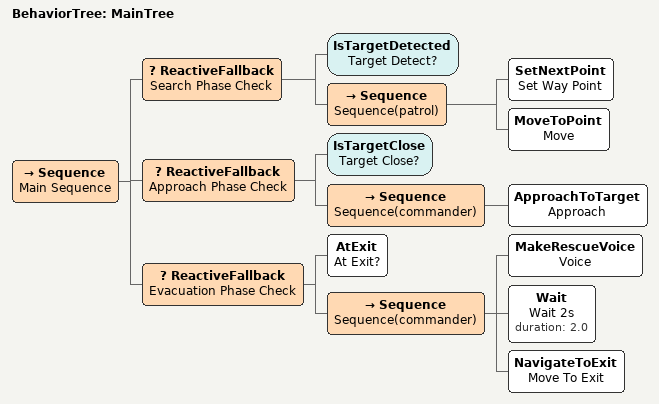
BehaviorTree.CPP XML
<root main_tree_to_execute="MainTree">
  <BehaviorTree ID="MainTree">

    <Sequence name="Main Sequence">

      <ReactiveFallback name="Search Phase Check">
        <IsTargetDetected name="Target Detect?"/>
        <Sequence name="Sequence(patrol)">
          <SetNextPoint name="Set Way Point"/>
          <MoveToPoint name="Move"/>
        </Sequence>
      </ReactiveFallback>

      <ReactiveFallback name="Approach Phase Check">
        <IsTargetClose name="Target Close?"/>
        <Sequence name="Sequence(commander)">
           <ApproachToTarget name="Approach"/>
        </Sequence>
      </ReactiveFallback>

      <ReactiveFallback name="Evacuation Phase Check">
        <AtExit name="At Exit?"/>

        <Sequence name="Sequence(commander)">
           <MakeRescueVoice name="Voice"/>

           <Wait name="Wait 2s" duration="2.0"/>

           <NavigateToExit name="Move To Exit"/>
        </Sequence>
      </ReactiveFallback>

    </Sequence>
  </BehaviorTree>
</root>
